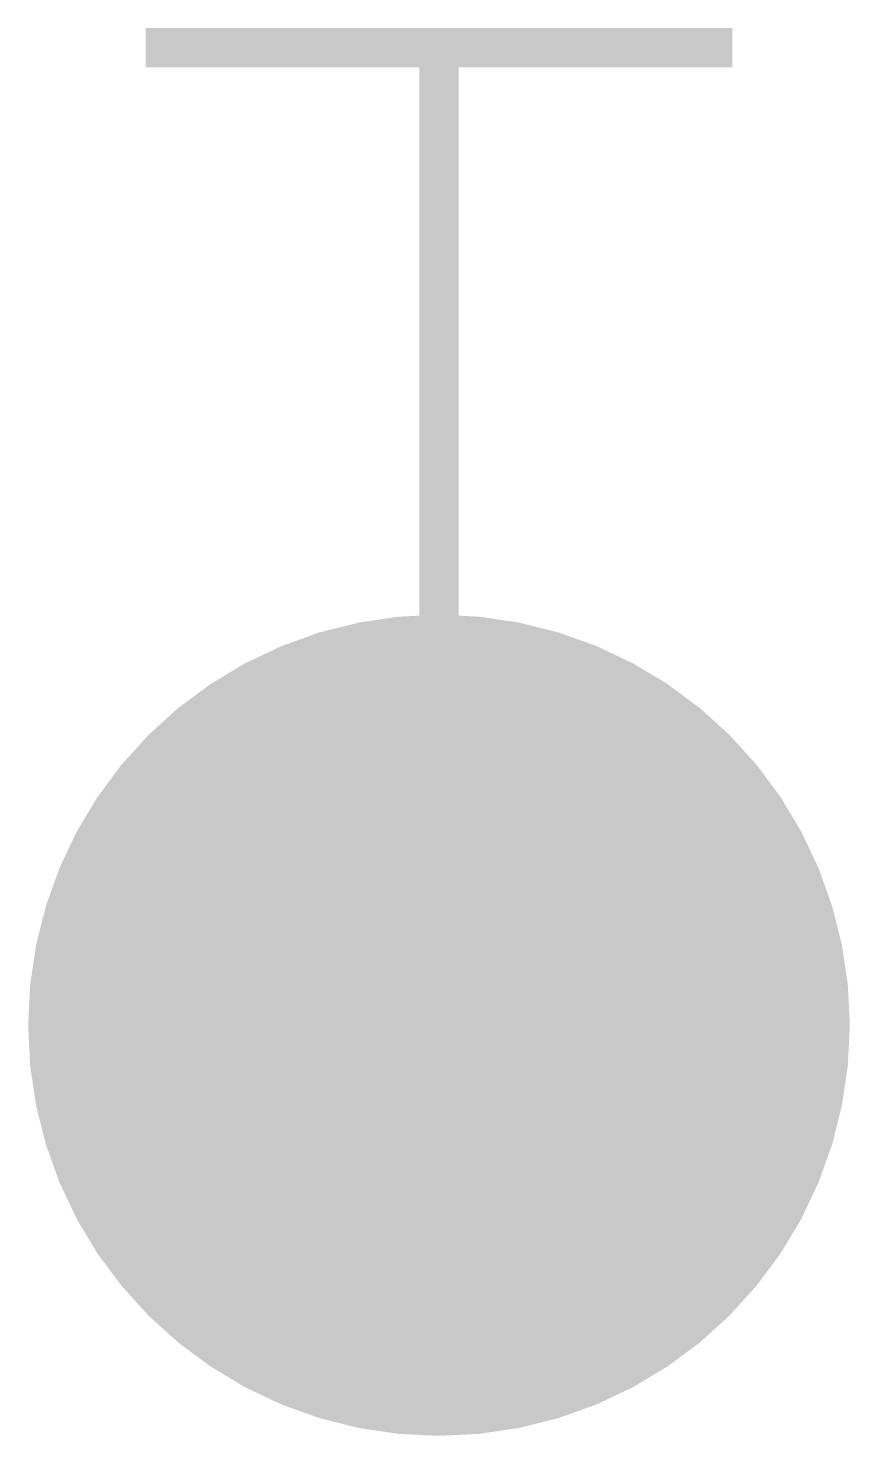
# Model space of a CAD drawing. Extents: x -0.05 to 2.05, y -1.05 to 2.55.
import ezdxf

# ---------------------------------------------------------------- set-up
doc = ezdxf.new("R2010")
doc.units = 0
doc.header["$MEASUREMENT"] = 0
doc.layers.get('0').update_dxf_attribs({"color": 5, "linetype": 'CONTINUOUS'})

msp = doc.modelspace()

# ---------------------------------------------------------------- hatches: boundary and pattern name
h = msp.add_hatch(color=255)
edge = h.paths.add_edge_path()
edge.add_arc((1, 0), 0.95, 0, 360)

# ---------------------------------------------------------------- linework, layer by layer
at = {"const_width": 0.1}
for points in [[(1, 2.5), (0.25, 2.5)], [(1, 1), (1, 2.5), (1.75, 2.5)]]:
    msp.add_lwpolyline(points, dxfattribs=at)
msp.add_lwpolyline([(0, 0, 1), (2, 0, 1), (0, 0, 1.572674)], format="xyb", dxfattribs=at)

doc.saveas('drawing.dxf')
